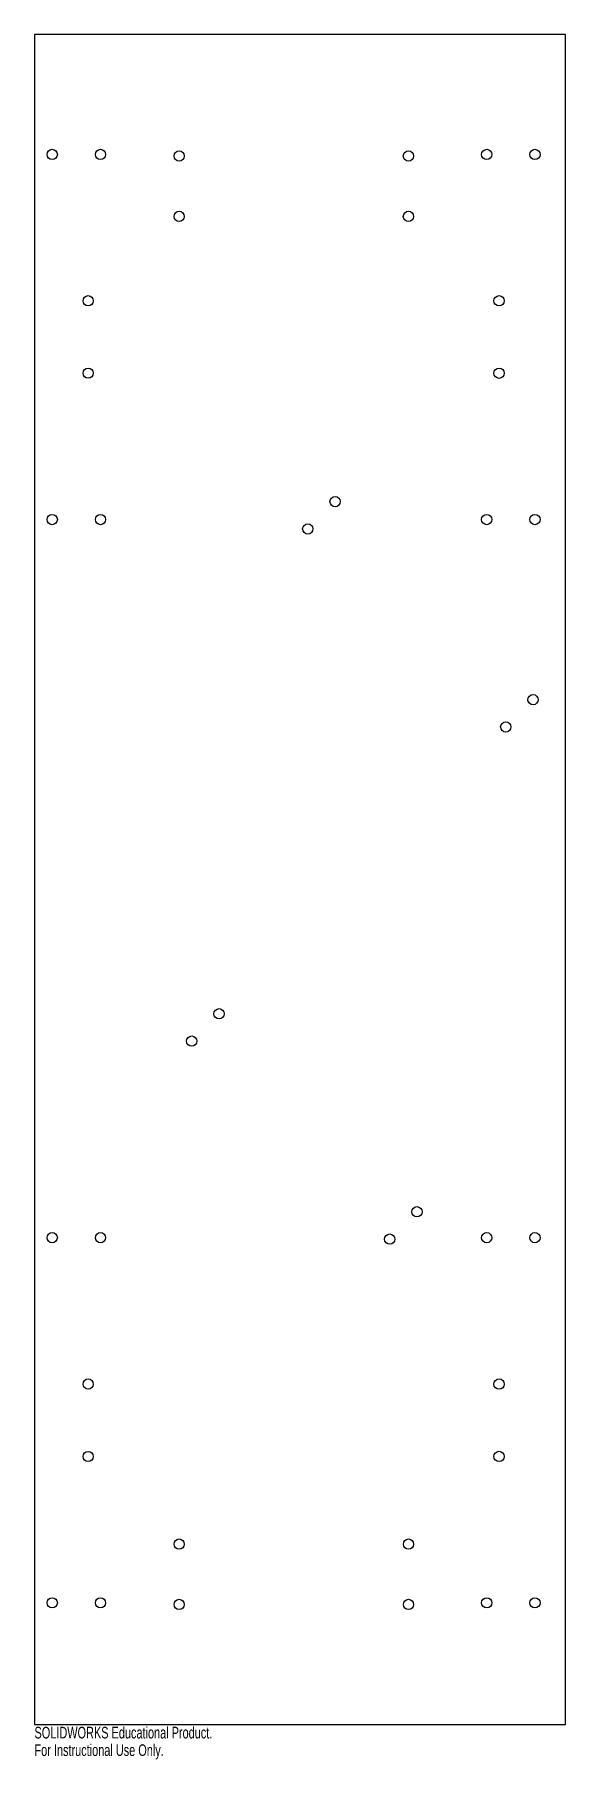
# Model space of a CAD drawing. Header units: millimetres. Extents: x -110 to 110, y -365 to 350.
import ezdxf

# ---------------------------------------------------------------- set-up
doc = ezdxf.new("R2010")
doc.units = ezdxf.units.MM
doc.styles.add('SLDTEXTSTYLE0', font='TXT', dxfattribs={"width": 0.7})

msp = doc.modelspace()

# ---------------------------------------------------------------- linework, layer by layer
at = {"color": 7, "linetype": 'Continuous', "lineweight": 25}
for p, q in [((110, 350), (-110, 350)), ((-110, 350), (-110, -350)), ((110, -350), (110, 350)), ((-110, -350), (110, -350))]:
    msp.add_line(p, q, dxfattribs=at)
for centre, radius in [((-102.65, 300.33), 2.12), ((-82.65, 300.33), 2.12), ((-50.06, 299.67), 2.13), ((44.94, 299.67), 2.13), ((77.35, 300.33), 2.12), ((97.35, 300.33), 2.12), ((-50.06, 274.67), 2.12), ((44.94, 274.67), 2.13), ((-87.76, 239.7), 2.12), ((82.46, 239.7), 2.13), ((-87.76, 209.7), 2.12), ((82.46, 209.7), 2.13), ((14.53, 156.49), 2.12), ((-102.65, 149.06), 2.12), ((-82.65, 149.06), 2.12), ((77.35, 149.06), 2.12), ((97.35, 149.06), 2.12), ((3.22, 145.17), 2.12), ((96.55, 74.46), 2.12), ((85.24, 63.15), 2.13), ((-33.55, -55.64), 2.12), ((-44.87, -66.96), 2.12), ((48.47, -137.67), 2.12), ((-102.65, -148.4), 2.12), ((-82.65, -148.4), 2.12), ((37.16, -148.98), 2.12), ((77.35, -148.4), 2.12), ((97.35, -148.4), 2.12), ((-87.76, -209.03), 2.12), ((82.46, -209.03), 2.13), ((-87.76, -239.03), 2.12), ((82.46, -239.03), 2.13), ((-50.06, -275.33), 2.12), ((44.94, -275.33), 2.12), ((-102.65, -299.67), 2.12), ((-82.65, -299.67), 2.13), ((-50.06, -300.33), 2.12), ((44.94, -300.33), 2.12), ((77.35, -299.67), 2.13), ((97.35, -299.67), 2.12)]:
    msp.add_circle(centre, radius, dxfattribs=at)

# ---------------------------------------------------------------- texts
at = {"color": 7, "linetype": 'Continuous', "char_height": 4.8336, "attachment_point": 1, "style": 'SLDTEXTSTYLE0'}
for s, insert in [('SOLIDWORKS Educational Product.', (-110, -351.02)), ('For Instructional Use Only.', (-110, -358.27))]:
    msp.add_mtext(s, dxfattribs=dict(at, insert=insert))

doc.saveas('drawing.dxf')
